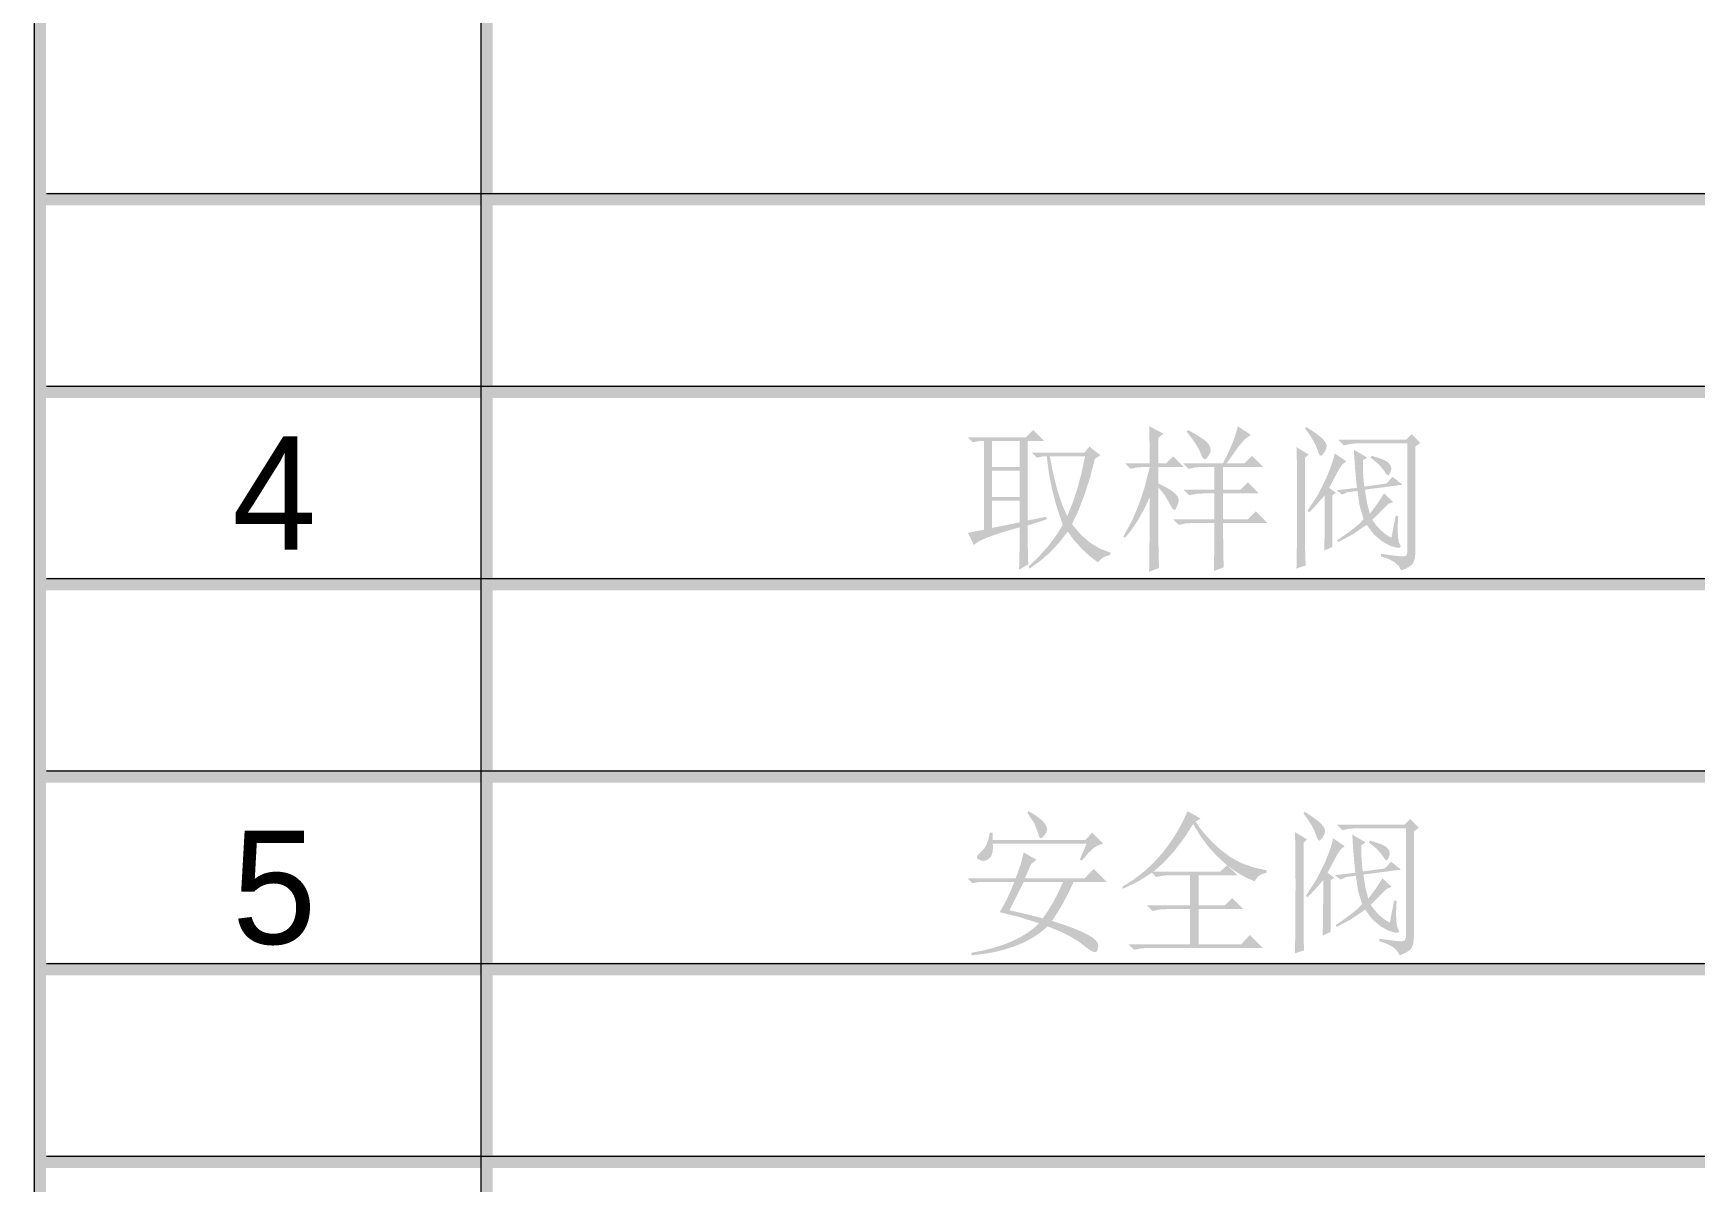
# Model space of a CAD drawing. Header units: millimetres. Extents: x 0 to 169, y 13 to 258.
# Drawn here: x 0 to 44.57, y 43.32 to 74.15 of the extents above; entities that cross this region are included whole.
import ezdxf

# ---------------------------------------------------------------- set-up
doc = ezdxf.new("R2010")
doc.units = ezdxf.units.MM

msp = doc.modelspace()

# ---------------------------------------------------------------- hatches: boundary and pattern name
h = msp.add_hatch(color=0)
h.dxf.hatch_style = 2
h.paths.add_polyline_path([(0, 12.706615), (0.338667, 12.706615), (0.338667, 258.105892), (0, 258.105892)])
h = msp.add_hatch(color=0)
h.dxf.hatch_style = 2
h.paths.add_polyline_path([(0, 12.706615), (0.338667, 12.706615), (0.338667, 258.105892), (0, 258.105892)])
h = msp.add_hatch(color=0)
h.dxf.hatch_style = 2
h.paths.add_polyline_path([(11.9888, 12.706615), (12.327467, 12.706615), (12.327467, 241.638226), (11.9888, 241.638226)])
h = msp.add_hatch(color=0)
h.dxf.hatch_style = 2
h.paths.add_polyline_path([(0.338667, 69.525003), (168.994667, 69.525003), (168.994667, 69.863677), (0.338667, 69.863677)])
h = msp.add_hatch(color=0)
h.dxf.hatch_style = 2
h.paths.add_polyline_path([(0.338667, 64.360337), (168.994667, 64.360337), (168.994667, 64.698989), (0.338667, 64.698989)])
h = msp.add_hatch(color=0)
h.paths.add_polyline_path([(25.716618, 61.598748), (25.716618, 60.871144), (26.460759, 61.019972), (26.460759, 61.598748)])
h.paths.add_polyline_path([(26.675733, 60.93729), (26.676766, 60.593125), (26.679867, 60.30477), (26.685034, 60.072226), (26.692269, 59.895493), (26.444222, 59.746665), (26.451457, 59.991611), (26.456625, 60.263429), (26.459725, 60.562119), (26.460759, 60.887681), (26.202893, 60.815075), (25.975, 60.746087), (25.777079, 60.680716), (25.609131, 60.618963), (25.471155, 60.560827), (25.363151, 60.506308), (25.28512, 60.455407), (25.237061, 60.408123), (25.071696, 60.738852), (25.501644, 60.821535), (25.501644, 63.202785), (25.369352, 63.202785), (25.203988, 63.169712), (25.071696, 63.302003), (26.626123, 63.302003), (26.824561, 63.500441), (27.122217, 63.202785), (26.675733, 63.202785), (26.675733, 61.069582), (27.171826, 61.1688), (27.188363, 61.102655)])
h.paths.add_polyline_path([(25.716618, 63.202785), (25.716618, 62.508253), (26.460759, 62.508253), (26.460759, 63.202785)])
h.paths.add_polyline_path([(26.460759, 62.409035), (25.716618, 62.409035), (25.716618, 61.697967), (26.460759, 61.697967)])
h.paths.add_polyline_path([(26.791488, 62.888592), (28.197087, 62.888592), (28.329378, 63.053957), (28.627035, 62.822446), (28.478207, 62.723227), (28.346948, 62.223), (28.201221, 61.764113), (28.041024, 61.346567), (27.866358, 60.970363), (28.091667, 60.699578), (28.337647, 60.482537), (28.604297, 60.31924), (28.891618, 60.209686), (28.891618, 60.14354), (28.790332, 60.118735), (28.701449, 60.077394), (28.624968, 60.019516), (28.560889, 59.945102), (28.330412, 60.120802), (28.118539, 60.317173), (27.925269, 60.534214), (27.750602, 60.771925), (27.519092, 60.474269), (27.271045, 60.209686), (27.006462, 59.978175), (26.725342, 59.779738), (26.692269, 59.829347), (26.967188, 60.091863), (27.213168, 60.366782), (27.430209, 60.654103), (27.618311, 60.953826), (27.461214, 61.409613), (27.337191, 61.867466), (27.24624, 62.327386), (27.188363, 62.789373), (27.072608, 62.789373), (26.92378, 62.7563)])
h.paths.add_polyline_path([(27.271045, 62.789373), (27.361996, 62.317051), (27.469483, 61.89227), (27.593506, 61.515032), (27.734066, 61.185337), (27.881861, 61.546038), (28.011052, 61.933612), (28.121639, 62.348057), (28.213623, 62.789373)])
h = msp.add_hatch(color=0)
h.paths.add_polyline_path([(30.942139, 63.450832), (30.975212, 63.500441), (31.202588, 63.370302), (31.372087, 63.261351), (31.483708, 63.174104), (31.537451, 63.109078), (31.574658, 63.021573), (31.587061, 62.971274), (31.570524, 62.885147), (31.520915, 62.794885), (31.467171, 62.728051), (31.438233, 62.706691), (31.376221, 62.743898), (31.322477, 62.855519), (31.2677, 62.979543), (31.186052, 63.120102), (31.077531, 63.277199)])
h.paths.add_polyline_path([(31.91779, 61.003436), (31.918823, 60.618963), (31.921924, 60.292368), (31.927092, 60.023651), (31.934326, 59.812811), (31.669743, 59.713592), (31.682145, 60.333709), (31.68628, 61.003436), (31.12404, 61.003436), (30.917334, 60.991033), (30.727165, 60.953826), (30.578337, 61.102655), (31.68628, 61.102655), (31.68628, 61.797186), (31.40516, 61.797186), (31.198454, 61.784783), (31.008285, 61.747576), (30.859457, 61.896405), (31.68628, 61.896405), (31.68628, 62.508253), (31.388623, 62.508253), (31.181918, 62.495851), (30.991748, 62.458644), (30.84292, 62.607472), (31.91779, 62.607472), (32.054216, 62.880324), (32.165837, 63.136639), (32.252653, 63.376418), (32.314665, 63.59966), (32.661931, 63.368149), (32.496566, 63.24826), (32.331201, 63.053957), (32.017009, 62.607472), (32.496566, 62.607472), (32.695003, 62.80591), (32.99266, 62.508253), (31.91779, 62.508253), (31.91779, 61.896405), (32.380811, 61.896405), (32.579248, 62.094842), (32.876905, 61.797186), (31.91779, 61.797186), (31.91779, 61.102655), (32.579248, 61.102655), (32.794222, 61.317628), (33.108415, 61.003436)])
h.paths.add_polyline_path([(30.181462, 60.623097), (30.182495, 60.484604), (30.185596, 60.300636), (30.190764, 60.071193), (30.197998, 59.796274), (29.933415, 59.697056), (29.945817, 60.685109), (29.949951, 61.697967), (29.80319, 61.381707), (29.644027, 61.094386), (29.472461, 60.836004), (29.288493, 60.606561), (29.238884, 60.639634), (29.456958, 61.029274), (29.648161, 61.470591), (29.812492, 61.963584), (29.949951, 62.508253), (29.834196, 62.508253), (29.62749, 62.495851), (29.437321, 62.458644), (29.288493, 62.607472), (29.949951, 62.607472), (29.948918, 62.824513), (29.945817, 63.062225), (29.94065, 63.320607), (29.933415, 63.59966), (30.313753, 63.401222), (30.181462, 63.285467), (30.181462, 62.607472), (30.396436, 62.607472), (30.578337, 62.789373), (30.859457, 62.508253), (30.181462, 62.508253), (30.181462, 62.061769), (30.326156, 61.990456), (30.446045, 61.925343), (30.54113, 61.866432), (30.61141, 61.813722), (30.698226, 61.714503), (30.727165, 61.615285), (30.715452, 61.540871), (30.683068, 61.44992), (30.645172, 61.375506), (30.61141, 61.350701), (30.557666, 61.387908), (30.495655, 61.49953), (30.359229, 61.739308), (30.181462, 61.96255)])
h = msp.add_hatch(color=0)
h.paths.add_polyline_path([(34.629769, 60.259295), (34.637004, 60.525946), (34.642171, 60.862876), (34.645272, 61.270086), (34.646306, 61.747576), (34.507813, 61.588413), (34.38999, 61.458188), (34.292839, 61.356903), (34.216358, 61.284556), (34.183285, 61.334165), (34.465094, 61.768247), (34.684891, 62.210597), (34.770587, 62.41937), (34.837164, 62.599204), (34.884103, 62.750099), (34.910889, 62.872056), (35.225082, 62.657082), (35.125863, 62.586802), (35.026644, 62.442108), (34.910889, 62.227134), (34.762061, 61.946014), (34.943962, 61.813722), (34.844743, 61.747576), (34.844743, 60.358514)])
h.paths.add_polyline_path([(35.919613, 61.086118), (36.032267, 60.932122), (36.155257, 60.800864), (36.288583, 60.692344), (36.432243, 60.606561), (36.547998, 61.201873), (36.614144, 61.185337), (36.597608, 60.838071), (36.614144, 60.579), (36.638949, 60.470824), (36.68029, 60.391587), (36.685458, 60.363682), (36.667888, 60.346112), (36.62758, 60.338877), (36.564535, 60.341977), (36.395036, 60.391587), (36.184196, 60.507342), (35.965088, 60.693377), (35.770785, 60.953826), (35.390446, 60.697511), (35.010108, 60.490806), (34.977035, 60.540415), (35.219914, 60.70578), (35.419385, 60.854608), (35.575448, 60.986899), (35.688102, 61.102655), (35.580615, 61.458188), (35.522738, 61.863332), (35.258155, 61.830259), (35.109326, 61.764113), (34.960498, 61.879868), (35.506201, 61.946014), (35.456592, 62.475181), (35.423519, 62.971274), (35.787321, 62.7563), (35.671566, 62.690155), (35.667432, 62.540293), (35.671566, 62.371828), (35.683968, 62.184759), (35.704639, 61.979087), (36.299951, 62.061769), (36.465316, 62.24367), (36.729899, 62.028696), (35.721175, 61.896405), (35.779053, 61.536737), (35.853467, 61.251483), (36.056039, 61.5202), (36.233806, 61.797186), (36.481852, 61.565675), (36.349561, 61.516066), (36.126319, 61.292824)])
h.paths.add_polyline_path([(35.903076, 62.80591), (36.067407, 62.757334), (36.196599, 62.710825), (36.29065, 62.666383), (36.349561, 62.624009), (36.411572, 62.545461), (36.432243, 62.475181), (36.423975, 62.417992), (36.39917, 62.348401), (36.370231, 62.293969), (36.349561, 62.276743), (36.295817, 62.309816), (36.233806, 62.409035), (36.084977, 62.586802), (35.870003, 62.7563)])
h.paths.add_polyline_path([(34.150212, 63.583123), (34.321778, 63.468402), (34.456136, 63.372283), (34.553288, 63.294769), (34.613233, 63.235858), (34.675244, 63.144907), (34.695915, 63.070493), (34.679378, 62.984366), (34.629769, 62.894104), (34.576026, 62.827269), (34.547087, 62.80591), (34.522282, 62.816245), (34.497477, 62.847251), (34.472673, 62.898927), (34.447868, 62.971274), (34.396192, 63.099432), (34.323845, 63.235858), (34.230827, 63.380552), (34.117139, 63.533514)])
h.paths.add_polyline_path([(34.117139, 60.37505), (34.121273, 60.106333), (34.133675, 59.86242), (33.885628, 59.779738), (33.892863, 60.120802), (33.898031, 60.532147), (33.901131, 61.013771), (33.902165, 61.565675), (33.901907, 61.845503), (33.901131, 62.097943), (33.899839, 62.322993), (33.898031, 62.520656), (33.895705, 62.69093), (33.892863, 62.833815), (33.889504, 62.949312), (33.885628, 63.03742), (34.216358, 62.838983), (34.117139, 62.7563)])
h.paths.add_polyline_path([(36.151123, 60.176613), (36.387887, 60.141387), (36.569358, 60.118046), (36.696051, 60.106075), (36.768484, 60.104955), (36.838075, 60.134583), (36.862191, 60.209686), (36.862191, 63.136639), (35.473128, 63.136639), (35.328434, 63.124237), (35.158936, 63.08703), (35.010108, 63.235858), (36.829118, 63.235858), (36.977946, 63.384686), (37.209457, 63.153175), (37.077165, 63.053957), (37.077165, 60.209686), (37.057183, 60.027096), (36.999995, 59.906517), (36.9534, 59.861128), (36.887685, 59.816256), (36.802332, 59.772417), (36.696826, 59.730128), (36.631714, 59.846917), (36.519059, 59.949237), (36.358863, 60.037086), (36.151123, 60.110467)])
h = msp.add_hatch(color=0)
h.dxf.hatch_style = 2
h.paths.add_polyline_path([(0.338667, 59.19567), (168.994667, 59.19567), (168.994667, 59.534344), (0.338667, 59.534344)])
h = msp.add_hatch(color=0)
h.dxf.hatch_style = 2
h.paths.add_polyline_path([(0.338667, 54.031003), (168.994667, 54.031003), (168.994667, 54.369677), (0.338667, 54.369677)])
h = msp.add_hatch(color=0)
h.paths.add_polyline_path([(26.567253, 52.162384), (26.914519, 51.963946), (26.765691, 51.848191), (26.600326, 51.467852), (28.204363, 51.467852), (28.45241, 51.715899), (28.799675, 51.368634), (27.906707, 51.368634), (27.765113, 51.067877), (27.621453, 50.793992), (27.475725, 50.546978), (27.327931, 50.326837), (27.642209, 50.222537), (27.907396, 50.124954), (28.124006, 50.034607), (28.292557, 49.95201), (28.418562, 49.874324), (28.506842, 49.79767), (28.556882, 49.721017), (28.568165, 49.64333), (28.556796, 49.57417), (28.539226, 49.52413), (28.515455, 49.493727), (28.485483, 49.483477), (28.43794, 49.492779), (28.377996, 49.520684), (28.305649, 49.567193), (28.220899, 49.632306), (28.040032, 49.771832), (27.811622, 49.909291), (27.53567, 50.044683), (27.212175, 50.178009), (27.020025, 50.014625), (26.807721, 49.871395), (26.57578, 49.747802), (26.324719, 49.64333), (26.057982, 49.5566), (25.778327, 49.486923), (25.485235, 49.434815), (25.178191, 49.400795), (25.161655, 49.466941), (25.464995, 49.526369), (25.746632, 49.597166), (26.006564, 49.679331), (26.244793, 49.772865), (26.461317, 49.877769), (26.656137, 49.994041), (26.829253, 50.121681), (26.980665, 50.260691), (26.426694, 50.434324), (25.922332, 50.558347), (26.02155, 50.726812), (26.120769, 50.918015), (26.219988, 51.131956), (26.319207, 51.368634), (25.360092, 51.368634), (25.194727, 51.335561), (25.062436, 51.467852), (26.35228, 51.467852), (26.488705, 51.839923)])
h.paths.add_polyline_path([(26.567253, 51.368634), (26.186915, 50.607957), (26.472169, 50.544911), (26.716082, 50.488067), (26.918653, 50.437424), (27.079884, 50.392983), (27.225611, 50.602789), (27.365138, 50.835333), (27.498463, 51.090614), (27.625587, 51.368634)])
h.paths.add_polyline_path([(26.666472, 53.220717), (26.699545, 53.270326), (26.842258, 53.183596), (26.956549, 53.105651), (27.042935, 53.037007), (27.101932, 52.978182), (27.171523, 52.878275), (27.195639, 52.790769), (27.179102, 52.708087), (27.129493, 52.625405), (27.071615, 52.563393), (27.030274, 52.542722), (27.006503, 52.553058), (26.984799, 52.584063), (26.965162, 52.63574), (26.947592, 52.708087), (26.844239, 52.960268)])
h.paths.add_polyline_path([(28.072071, 51.963946), (28.253972, 52.393894), (25.740431, 52.393894), (25.741464, 52.258502), (25.728028, 52.149981), (25.700123, 52.068333), (25.657748, 52.013556), (25.566798, 51.951544), (25.492384, 51.930873), (25.447597, 51.939141), (25.382141, 51.963946), (25.327708, 51.997019), (25.310483, 52.030092), (25.339421, 52.092104), (25.426238, 52.17892), (25.50892, 52.26677), (25.575066, 52.381492), (25.624675, 52.523085), (25.657748, 52.69155), (25.740431, 52.69155), (25.740431, 52.493113), (28.220899, 52.493113), (28.4028, 52.69155), (28.700457, 52.393894), (28.572299, 52.359788), (28.435873, 52.274005), (28.291179, 52.136545), (28.138217, 51.94741)])
h = msp.add_hatch(color=0)
h.paths.add_polyline_path([(31.11478, 52.923061), (30.862599, 52.53342), (30.602149, 52.191322), (30.333432, 51.896767), (30.056446, 51.649753), (31.842384, 51.649753), (32.024285, 51.815118), (31.762802, 52.051796), (31.524057, 52.315346), (31.308049, 52.605767)])
h.paths.add_polyline_path([(30.965951, 53.270326), (31.313217, 53.071889), (31.180925, 52.989207), (31.304949, 52.804205), (31.462045, 52.613002), (31.652214, 52.415598), (31.875457, 52.211993), (32.130738, 52.023891), (32.417026, 51.872996), (32.734319, 51.759308), (33.082618, 51.682826), (33.082618, 51.616681), (32.969963, 51.583608), (32.880046, 51.533998), (32.812867, 51.467852), (32.768425, 51.38517), (32.585491, 51.461651), (32.400489, 51.558803), (32.21342, 51.676625), (32.024285, 51.815118), (32.305405, 51.550535), (31.263608, 51.550535), (31.263608, 50.740248), (31.958139, 50.740248), (32.156576, 50.938686), (32.454233, 50.64103), (31.263608, 50.64103), (31.263608, 49.698451), (32.404623, 49.698451), (32.636134, 49.946498), (32.983399, 49.599233), (29.924155, 49.599233), (29.717449, 49.58683), (29.52728, 49.549623), (29.378451, 49.698451), (31.032097, 49.698451), (31.032097, 50.64103), (30.420248, 50.64103), (30.213543, 50.628627), (30.023373, 50.59142), (29.874545, 50.740248), (31.032097, 50.740248), (31.032097, 51.550535), (30.502931, 51.550535), (30.300359, 51.538132), (30.122592, 51.500925), (30.006837, 51.616681), (29.630632, 51.376902), (29.229623, 51.186733), (29.213087, 51.236342), (29.522112, 51.435813), (29.804265, 51.653888), (30.059547, 51.890566), (30.287957, 52.145847), (30.491562, 52.414565), (30.672429, 52.69155), (30.830559, 52.976804)])
h = msp.add_hatch(color=0)
h.paths.add_polyline_path([(34.587436, 49.929962), (34.59467, 50.196612), (34.599838, 50.533543), (34.602939, 50.940753), (34.603972, 51.418243), (34.465479, 51.25908), (34.347657, 51.128855), (34.250505, 51.027569), (34.174024, 50.955222), (34.140951, 51.004832), (34.42276, 51.438914), (34.642557, 51.881264), (34.728254, 52.090037), (34.794831, 52.269871), (34.84177, 52.420766), (34.868556, 52.542722), (35.182748, 52.327748), (35.08353, 52.257468), (34.984311, 52.112774), (34.868556, 51.8978), (34.719727, 51.616681), (34.901628, 51.484389), (34.80241, 51.418243), (34.80241, 50.029181)])
h.paths.add_polyline_path([(35.87728, 50.756785), (35.989934, 50.602789), (36.112924, 50.471531), (36.246249, 50.36301), (36.38991, 50.277227), (36.505665, 50.87254), (36.571811, 50.856003), (36.555274, 50.508738), (36.571811, 50.249667), (36.596615, 50.141491), (36.637957, 50.062253), (36.643124, 50.034348), (36.625554, 50.016778), (36.585247, 50.009544), (36.522201, 50.012644), (36.352703, 50.062253), (36.141863, 50.178009), (35.922755, 50.364044), (35.728451, 50.624493), (35.348113, 50.368178), (34.967774, 50.161472), (34.934701, 50.211082), (35.177581, 50.376446), (35.377052, 50.525274), (35.533114, 50.657566), (35.645769, 50.773321), (35.538282, 51.128855), (35.480405, 51.533998), (35.215821, 51.500925), (35.066993, 51.43478), (34.918165, 51.550535), (35.463868, 51.616681), (35.414259, 52.145847), (35.381186, 52.641941), (35.744988, 52.426967), (35.629233, 52.360821), (35.625099, 52.21096), (35.629233, 52.042494), (35.641635, 51.855426), (35.662306, 51.649753), (36.257618, 51.732436), (36.422983, 51.914337), (36.687566, 51.699363), (35.678842, 51.567071), (35.73672, 51.207403), (35.811134, 50.922149), (36.013705, 51.190867), (36.191472, 51.467852), (36.439519, 51.236342), (36.307227, 51.186733), (36.083985, 50.96349)])
h.paths.add_polyline_path([(35.860743, 52.476576), (36.025074, 52.428001), (36.154265, 52.381492), (36.248316, 52.33705), (36.307227, 52.294675), (36.369239, 52.216127), (36.38991, 52.145847), (36.381641, 52.088659), (36.356837, 52.019068), (36.327898, 51.964635), (36.307227, 51.94741), (36.253484, 51.980483), (36.191472, 52.079701), (36.042644, 52.257468), (35.82767, 52.426967)])
h.paths.add_polyline_path([(34.107878, 53.25379), (34.279444, 53.139068), (34.413803, 53.04295), (34.510955, 52.965435), (34.570899, 52.906524), (34.632911, 52.815574), (34.653582, 52.74116), (34.637045, 52.655032), (34.587436, 52.564771), (34.533692, 52.497936), (34.504753, 52.476576), (34.479949, 52.486912), (34.455144, 52.517918), (34.430339, 52.569594), (34.405535, 52.641941), (34.353858, 52.770099), (34.281511, 52.906524), (34.188494, 53.051218), (34.074806, 53.204181)])
h.paths.add_polyline_path([(34.074806, 50.045717), (34.07894, 49.777), (34.091342, 49.533087), (33.843295, 49.450405), (33.85053, 49.791469), (33.855697, 50.202813), (33.858798, 50.684438), (33.859832, 51.236342), (33.859573, 51.51617), (33.858798, 51.768609), (33.857506, 51.99366), (33.855697, 52.191322), (33.853372, 52.361596), (33.85053, 52.504482), (33.847171, 52.619978), (33.843295, 52.708087), (34.174024, 52.509649), (34.074806, 52.426967)])
h.paths.add_polyline_path([(36.10879, 49.84728), (36.345554, 49.812053), (36.527025, 49.788713), (36.653718, 49.776741), (36.726151, 49.775622), (36.795742, 49.805249), (36.819858, 49.880352), (36.819858, 52.807306), (35.430795, 52.807306), (35.286101, 52.794903), (35.116602, 52.757696), (34.967774, 52.906524), (36.786785, 52.906524), (36.935613, 53.055352), (37.167123, 52.823842), (37.034832, 52.724623), (37.034832, 49.880352), (37.01485, 49.697762), (36.957661, 49.577184), (36.911067, 49.531795), (36.845351, 49.486923), (36.759999, 49.443084), (36.654493, 49.400795), (36.589381, 49.517584), (36.476726, 49.619903), (36.316529, 49.707753), (36.10879, 49.781134)])
h = msp.add_hatch(color=0)
h.dxf.hatch_style = 2
h.paths.add_polyline_path([(0.338667, 48.866337), (168.994667, 48.866337), (168.994667, 49.205011), (0.338667, 49.205011)])
h = msp.add_hatch(color=0)
h.dxf.hatch_style = 2
h.paths.add_polyline_path([(0.338667, 43.694615), (168.994667, 43.694615), (168.994667, 44.033288), (0.338667, 44.033288)])

# ---------------------------------------------------------------- linework, layer by layer
at = {"color": 0, "lineweight": 0}
for points in [[(0.021167, 258.084726), (0.021167, 12.727781)], [(12.009967, 241.617059), (12.009967, 12.727781)], [(0.359833, 69.842503), (168.9735, 69.842503)], [(0.359833, 64.677837), (168.9735, 64.677837)], [(0.359833, 59.51317), (168.9735, 59.51317)], [(0.359833, 54.348503), (168.9735, 54.348503)], [(0.359833, 49.183837), (168.9735, 49.183837)], [(0.359833, 44.012115), (168.9735, 44.012115)]]:
    msp.add_lwpolyline(points, dxfattribs=at)

# ---------------------------------------------------------------- texts
at = {"color": 0, "char_height": 3.039533, "attachment_point": 1}
for s, insert in [('{\\fËÎÌå|b0|i0|c0;4}', (5.334, 63.328815)), ('{\\fËÎÌå|b0|i0|c0;5}', (5.334, 52.745481))]:
    msp.add_mtext(s, dxfattribs=dict(at, insert=insert))

doc.saveas('drawing.dxf')
